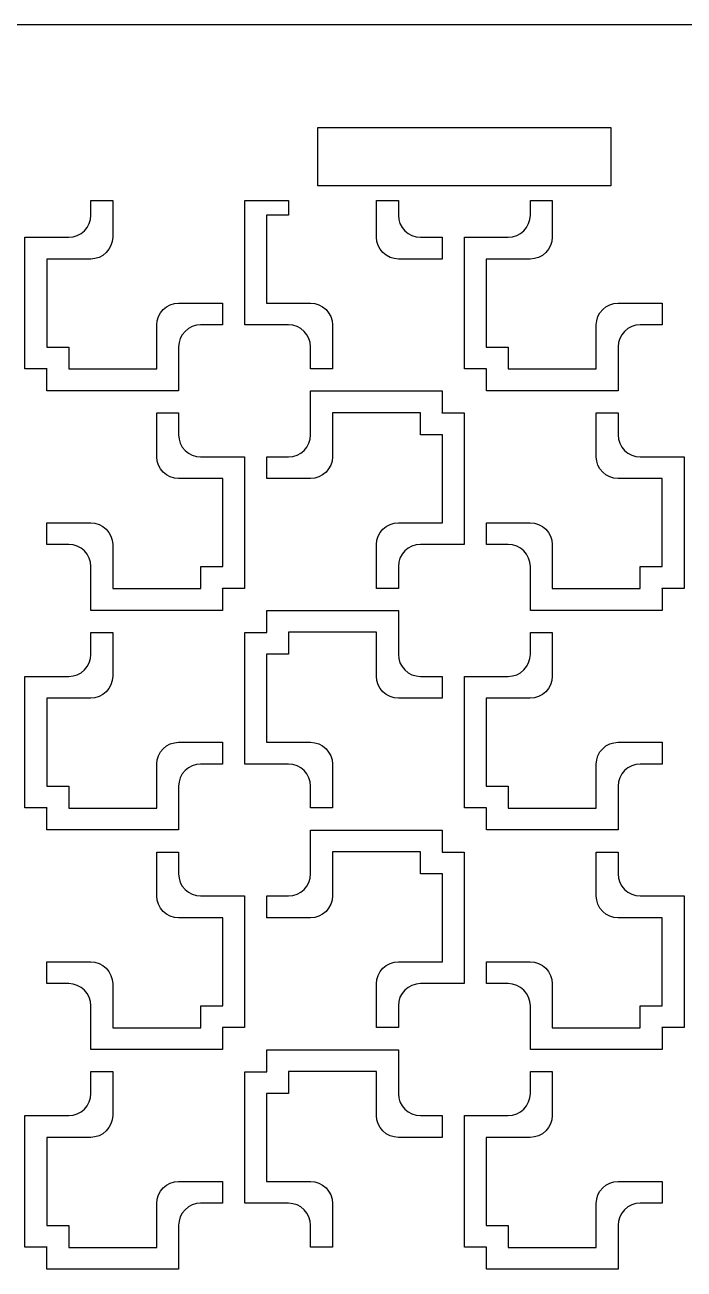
# Model space of a CAD drawing. Header units: metres. Extents: x 20 to 1108, y 20 to 485.
# Drawn here: x 1002.9 to 1047.9, y 399.7 to 484.7 of the extents above; entities that cross this region are included whole.
import ezdxf

# ---------------------------------------------------------------- set-up
doc = ezdxf.new("R2010")
doc.units = ezdxf.units.M

msp = doc.modelspace()

# ---------------------------------------------------------------- linework, layer by layer
for p, q in [((1107.85, 484.652), (957.853, 484.652)), ((1022.85, 473.652), (1022.85, 477.652)), ((1022.85, 477.652), (1042.85, 477.652)), ((1042.85, 477.652), (1042.85, 473.652)), ((1042.85, 473.652), (1022.85, 473.652)), ((1007.36, 471.652), (1007.36, 472.652)), ((1007.36, 472.652), (1008.85, 472.652)), ((1008.85, 472.652), (1008.85, 470.152)), ((1017.86, 464.158), (1017.86, 472.652)), ((1017.86, 472.652), (1020.85, 472.652)), ((1020.85, 472.652), (1020.85, 471.659)), ((1026.86, 470.153), (1026.86, 472.652)), ((1026.86, 472.652), (1028.35, 472.652)), ((1028.35, 472.652), (1028.35, 471.652)), ((1037.36, 471.652), (1037.36, 472.652)), ((1037.36, 472.652), (1038.85, 472.652)), ((1038.85, 472.652), (1038.85, 470.152)), ((1007.1, 470.816), (1007.24, 471.076)), ((1007.24, 471.076), (1007.33, 471.36)), ((1007.33, 471.36), (1007.36, 471.652)), ((1020.85, 471.659), (1019.35, 471.658)), ((1019.35, 471.658), (1019.35, 465.646)), ((1028.35, 471.652), (1028.38, 471.36)), ((1028.38, 471.36), (1028.46, 471.076)), ((1028.46, 471.076), (1028.6, 470.816)), ((1037.1, 470.816), (1037.24, 471.076)), ((1037.24, 471.076), (1037.33, 471.36)), ((1037.33, 471.36), (1037.36, 471.652)), ((1002.86, 461.159), (1002.86, 470.147)), ((1002.86, 470.147), (1005.85, 470.147)), ((1005.85, 470.147), (1006.15, 470.175)), ((1006.15, 470.175), (1006.43, 470.262)), ((1006.43, 470.262), (1006.69, 470.401)), ((1006.69, 470.401), (1006.92, 470.588)), ((1006.92, 470.588), (1007.1, 470.816)), ((1008.85, 470.152), (1008.82, 469.861)), ((1026.89, 469.861), (1026.86, 470.153)), ((1028.6, 470.816), (1028.79, 470.588)), ((1028.79, 470.588), (1029.02, 470.401)), ((1029.02, 470.401), (1029.28, 470.262)), ((1029.28, 470.262), (1029.56, 470.176)), ((1029.56, 470.176), (1029.85, 470.147)), ((1029.85, 470.147), (1031.35, 470.147)), ((1031.35, 470.147), (1031.35, 468.659)), ((1032.86, 461.159), (1032.86, 470.147)), ((1032.86, 470.147), (1035.85, 470.147)), ((1035.85, 470.147), (1036.15, 470.175)), ((1036.15, 470.175), (1036.43, 470.262)), ((1036.43, 470.262), (1036.69, 470.401)), ((1036.69, 470.401), (1036.92, 470.588)), ((1036.92, 470.588), (1037.1, 470.816)), ((1038.85, 470.152), (1038.82, 469.861)), ((1008.59, 469.322), (1008.41, 469.096)), ((1008.73, 469.581), (1008.59, 469.322)), ((1008.82, 469.861), (1008.73, 469.581)), ((1026.97, 469.581), (1026.89, 469.861)), ((1027.11, 469.323), (1026.97, 469.581)), ((1027.3, 469.097), (1027.11, 469.323)), ((1038.59, 469.322), (1038.41, 469.096)), ((1038.73, 469.581), (1038.59, 469.322)), ((1038.82, 469.861), (1038.73, 469.581)), ((1007.35, 468.659), (1004.35, 468.658)), ((1004.35, 468.658), (1004.35, 462.647)), ((1007.64, 468.688), (1007.35, 468.659)), ((1007.92, 468.773), (1007.64, 468.688)), ((1008.18, 468.91), (1007.92, 468.773)), ((1008.41, 469.096), (1008.18, 468.91)), ((1027.52, 468.911), (1027.3, 469.097)), ((1027.78, 468.773), (1027.52, 468.911)), ((1028.06, 468.688), (1027.78, 468.773)), ((1028.35, 468.659), (1028.06, 468.688)), ((1031.35, 468.659), (1028.35, 468.659)), ((1037.35, 468.659), (1034.35, 468.658)), ((1034.35, 468.658), (1034.35, 462.647)), ((1037.64, 468.688), (1037.35, 468.659)), ((1037.92, 468.773), (1037.64, 468.688)), ((1038.18, 468.91), (1037.92, 468.773)), ((1038.41, 469.096), (1038.18, 468.91)), ((1011.97, 464.724), (1012.11, 464.983)), ((1012.11, 464.983), (1012.3, 465.209)), ((1012.3, 465.209), (1012.52, 465.395)), ((1012.52, 465.395), (1012.78, 465.532)), ((1012.78, 465.532), (1013.06, 465.617)), ((1013.06, 465.617), (1013.35, 465.646)), ((1013.35, 465.646), (1016.35, 465.646)), ((1016.35, 465.646), (1016.35, 464.158)), ((1019.35, 465.646), (1022.35, 465.646)), ((1022.35, 465.646), (1022.64, 465.617)), ((1022.64, 465.617), (1022.92, 465.532)), ((1022.92, 465.532), (1023.18, 465.394)), ((1023.18, 465.394), (1023.41, 465.208)), ((1023.41, 465.208), (1023.59, 464.982)), ((1023.59, 464.982), (1023.73, 464.724)), ((1041.97, 464.724), (1042.11, 464.983)), ((1042.11, 464.983), (1042.3, 465.209)), ((1042.3, 465.209), (1042.52, 465.395)), ((1042.52, 465.395), (1042.78, 465.532)), ((1042.78, 465.532), (1043.06, 465.617)), ((1043.06, 465.617), (1043.35, 465.646)), ((1043.35, 465.646), (1046.35, 465.646)), ((1046.35, 465.646), (1046.35, 464.158)), ((1011.86, 464.152), (1011.89, 464.444)), ((1011.86, 461.146), (1011.86, 464.152)), ((1011.89, 464.444), (1011.97, 464.724)), ((1014.56, 464.13), (1014.28, 464.043)), ((1014.85, 464.158), (1014.56, 464.13)), ((1016.35, 464.158), (1014.85, 464.158)), ((1020.85, 464.158), (1017.86, 464.158)), ((1021.15, 464.129), (1020.85, 464.158)), ((1021.43, 464.043), (1021.15, 464.129)), ((1023.73, 464.724), (1023.82, 464.444)), ((1023.82, 464.444), (1023.85, 464.152)), ((1023.85, 464.152), (1023.85, 461.158)), ((1041.86, 464.152), (1041.89, 464.444)), ((1041.86, 461.146), (1041.86, 464.152)), ((1041.89, 464.444), (1041.97, 464.724)), ((1044.56, 464.13), (1044.28, 464.043)), ((1044.85, 464.158), (1044.56, 464.13)), ((1046.35, 464.158), (1044.85, 464.158)), ((1013.46, 463.229), (1013.38, 462.945)), ((1013.6, 463.489), (1013.46, 463.229)), ((1013.79, 463.717), (1013.6, 463.489)), ((1014.02, 463.904), (1013.79, 463.717)), ((1014.28, 464.043), (1014.02, 463.904)), ((1021.69, 463.904), (1021.43, 464.043)), ((1021.92, 463.717), (1021.69, 463.904)), ((1022.1, 463.489), (1021.92, 463.717)), ((1022.24, 463.229), (1022.1, 463.489)), ((1022.33, 462.945), (1022.24, 463.229)), ((1043.46, 463.229), (1043.38, 462.945)), ((1043.6, 463.489), (1043.46, 463.229)), ((1043.79, 463.717), (1043.6, 463.489)), ((1044.02, 463.904), (1043.79, 463.717)), ((1044.28, 464.043), (1044.02, 463.904)), ((1004.35, 462.647), (1005.85, 462.646)), ((1005.85, 462.646), (1005.85, 461.146)), ((1013.38, 462.945), (1013.35, 462.653)), ((1013.35, 462.653), (1013.35, 459.659)), ((1022.36, 462.652), (1022.33, 462.945)), ((1022.36, 461.158), (1022.36, 462.652)), ((1034.35, 462.647), (1035.85, 462.646)), ((1035.85, 462.646), (1035.85, 461.146)), ((1043.38, 462.945), (1043.35, 462.653)), ((1043.35, 462.653), (1043.35, 459.659)), ((1004.35, 461.159), (1002.86, 461.159)), ((1004.36, 461.167), (1004.35, 461.159)), ((1004.36, 461.159), (1004.36, 461.167)), ((1004.36, 461.151), (1004.37, 461.159)), ((1004.37, 461.159), (1004.36, 461.159)), ((1004.36, 459.659), (1004.36, 461.151)), ((1005.85, 461.146), (1011.86, 461.146)), ((1023.85, 461.158), (1022.36, 461.158)), ((1034.35, 461.159), (1032.86, 461.159)), ((1034.36, 461.167), (1034.35, 461.159)), ((1034.36, 461.159), (1034.36, 461.167)), ((1034.36, 461.151), (1034.37, 461.159)), ((1034.37, 461.159), (1034.36, 461.159)), ((1034.36, 459.659), (1034.36, 461.151)), ((1035.85, 461.146), (1041.86, 461.146)), ((1013.35, 459.659), (1004.36, 459.659)), ((1022.36, 456.652), (1022.36, 459.646)), ((1022.36, 459.646), (1031.35, 459.646)), ((1031.35, 459.646), (1031.35, 458.154)), ((1043.35, 459.659), (1034.36, 459.659)), ((1011.86, 455.153), (1011.86, 458.147)), ((1011.86, 458.147), (1013.35, 458.147)), ((1013.35, 458.147), (1013.35, 456.652)), ((1029.86, 458.159), (1023.85, 458.159)), ((1023.85, 458.159), (1023.85, 455.152)), ((1029.86, 456.659), (1029.86, 458.159)), ((1031.35, 458.154), (1031.34, 458.146)), ((1031.34, 458.146), (1031.35, 458.146)), ((1031.35, 458.146), (1031.35, 458.138)), ((1031.35, 458.138), (1031.35, 458.146)), ((1031.35, 458.146), (1032.85, 458.146)), ((1032.85, 458.146), (1032.85, 449.158)), ((1041.86, 455.153), (1041.86, 458.147)), ((1041.86, 458.147), (1043.35, 458.147)), ((1043.35, 458.147), (1043.35, 456.652)), ((1013.35, 456.652), (1013.38, 456.36)), ((1022.33, 456.36), (1022.36, 456.652)), ((1031.36, 456.658), (1029.86, 456.659)), ((1031.36, 450.647), (1031.36, 456.658)), ((1043.35, 456.652), (1043.38, 456.36)), ((1013.38, 456.36), (1013.46, 456.076)), ((1013.46, 456.076), (1013.6, 455.816)), ((1013.6, 455.816), (1013.79, 455.588)), ((1013.79, 455.588), (1014.02, 455.401)), ((1021.69, 455.401), (1021.92, 455.588)), ((1021.92, 455.588), (1022.1, 455.816)), ((1022.1, 455.816), (1022.24, 456.076)), ((1022.24, 456.076), (1022.33, 456.36)), ((1043.38, 456.36), (1043.46, 456.076)), ((1043.46, 456.076), (1043.6, 455.816)), ((1043.6, 455.816), (1043.79, 455.588)), ((1043.79, 455.588), (1044.02, 455.401)), ((1011.89, 454.861), (1011.86, 455.153)), ((1011.97, 454.581), (1011.89, 454.861)), ((1014.02, 455.401), (1014.28, 455.262)), ((1014.28, 455.262), (1014.56, 455.176)), ((1014.56, 455.176), (1014.85, 455.147)), ((1014.85, 455.147), (1017.85, 455.147)), ((1017.85, 455.147), (1017.85, 446.159)), ((1019.36, 453.659), (1019.36, 455.147)), ((1019.36, 455.147), (1020.85, 455.147)), ((1020.85, 455.147), (1021.15, 455.175)), ((1021.15, 455.175), (1021.43, 455.262)), ((1021.43, 455.262), (1021.69, 455.401)), ((1023.82, 454.861), (1023.73, 454.581)), ((1023.85, 455.152), (1023.82, 454.861)), ((1041.89, 454.861), (1041.86, 455.153)), ((1041.97, 454.581), (1041.89, 454.861)), ((1044.02, 455.401), (1044.28, 455.262)), ((1044.28, 455.262), (1044.56, 455.176)), ((1044.56, 455.176), (1044.85, 455.147)), ((1044.85, 455.147), (1047.85, 455.147)), ((1047.85, 455.147), (1047.85, 446.159)), ((1012.11, 454.323), (1011.97, 454.581)), ((1012.3, 454.097), (1012.11, 454.323)), ((1012.52, 453.911), (1012.3, 454.097)), ((1012.78, 453.773), (1012.52, 453.911)), ((1023.18, 453.91), (1022.92, 453.773)), ((1023.41, 454.096), (1023.18, 453.91)), ((1023.59, 454.322), (1023.41, 454.096)), ((1023.73, 454.581), (1023.59, 454.322)), ((1042.11, 454.323), (1041.97, 454.581)), ((1042.3, 454.097), (1042.11, 454.323)), ((1042.52, 453.911), (1042.3, 454.097)), ((1042.78, 453.773), (1042.52, 453.911)), ((1013.06, 453.688), (1012.78, 453.773)), ((1013.35, 453.659), (1013.06, 453.688)), ((1016.36, 453.659), (1013.35, 453.659)), ((1016.36, 447.647), (1016.36, 453.659)), ((1022.35, 453.659), (1019.36, 453.659)), ((1022.64, 453.688), (1022.35, 453.659)), ((1022.92, 453.773), (1022.64, 453.688)), ((1043.06, 453.688), (1042.78, 453.773)), ((1043.35, 453.659), (1043.06, 453.688)), ((1046.36, 453.659), (1043.35, 453.659)), ((1046.36, 447.647), (1046.36, 453.659)), ((1004.36, 449.158), (1004.36, 450.646)), ((1004.36, 450.646), (1007.35, 450.646)), ((1007.35, 450.646), (1007.64, 450.617)), ((1007.64, 450.617), (1007.92, 450.532)), ((1007.92, 450.532), (1008.18, 450.394)), ((1027.52, 450.395), (1027.78, 450.532)), ((1027.78, 450.532), (1028.06, 450.617)), ((1028.06, 450.617), (1028.35, 450.646)), ((1028.35, 450.646), (1031.36, 450.647)), ((1034.36, 449.158), (1034.36, 450.646)), ((1034.36, 450.646), (1037.35, 450.646)), ((1037.35, 450.646), (1037.64, 450.617)), ((1037.64, 450.617), (1037.92, 450.532)), ((1037.92, 450.532), (1038.18, 450.394)), ((1008.18, 450.394), (1008.41, 450.208)), ((1008.41, 450.208), (1008.59, 449.982)), ((1008.59, 449.982), (1008.73, 449.724)), ((1008.73, 449.724), (1008.82, 449.444)), ((1026.89, 449.444), (1026.97, 449.724)), ((1026.97, 449.724), (1027.11, 449.983)), ((1027.11, 449.983), (1027.3, 450.209)), ((1027.3, 450.209), (1027.52, 450.395)), ((1038.18, 450.394), (1038.41, 450.208)), ((1038.41, 450.208), (1038.59, 449.982)), ((1038.59, 449.982), (1038.73, 449.724)), ((1038.73, 449.724), (1038.82, 449.444)), ((1005.85, 449.158), (1004.36, 449.158)), ((1006.15, 449.129), (1005.85, 449.158)), ((1006.43, 449.043), (1006.15, 449.129)), ((1006.69, 448.904), (1006.43, 449.043)), ((1006.92, 448.717), (1006.69, 448.904)), ((1008.82, 449.444), (1008.85, 449.152)), ((1008.85, 449.152), (1008.85, 446.146)), ((1026.86, 449.152), (1026.89, 449.444)), ((1026.86, 446.158), (1026.86, 449.152)), ((1029.02, 448.904), (1028.79, 448.717)), ((1029.28, 449.043), (1029.02, 448.904)), ((1029.56, 449.13), (1029.28, 449.043)), ((1029.85, 449.158), (1029.56, 449.13)), ((1032.85, 449.158), (1029.85, 449.158)), ((1035.85, 449.158), (1034.36, 449.158)), ((1036.15, 449.129), (1035.85, 449.158)), ((1036.43, 449.043), (1036.15, 449.129)), ((1036.69, 448.904), (1036.43, 449.043)), ((1036.92, 448.717), (1036.69, 448.904)), ((1038.82, 449.444), (1038.85, 449.152)), ((1038.85, 449.152), (1038.85, 446.146)), ((1007.1, 448.489), (1006.92, 448.717)), ((1007.24, 448.229), (1007.1, 448.489)), ((1007.33, 447.945), (1007.24, 448.229)), ((1007.36, 447.652), (1007.33, 447.945)), ((1028.38, 447.945), (1028.35, 447.653)), ((1028.46, 448.229), (1028.38, 447.945)), ((1028.6, 448.489), (1028.46, 448.229)), ((1028.79, 448.717), (1028.6, 448.489)), ((1037.1, 448.489), (1036.92, 448.717)), ((1037.24, 448.229), (1037.1, 448.489)), ((1037.33, 447.945), (1037.24, 448.229)), ((1037.36, 447.652), (1037.33, 447.945)), ((1007.36, 444.659), (1007.36, 447.652)), ((1014.86, 447.646), (1016.36, 447.647)), ((1014.86, 446.146), (1014.86, 447.646)), ((1028.35, 447.653), (1028.35, 446.158)), ((1037.36, 444.659), (1037.36, 447.652)), ((1044.86, 447.646), (1046.36, 447.647)), ((1044.86, 446.146), (1044.86, 447.646)), ((1008.85, 446.146), (1014.86, 446.146)), ((1016.35, 446.159), (1016.34, 446.159)), ((1016.34, 446.159), (1016.35, 446.151)), ((1016.35, 446.159), (1016.35, 446.167)), ((1016.35, 446.167), (1016.35, 446.159)), ((1017.85, 446.159), (1016.35, 446.159)), ((1016.35, 446.151), (1016.35, 444.659)), ((1028.35, 446.158), (1026.86, 446.158)), ((1038.85, 446.146), (1044.86, 446.146)), ((1046.35, 446.159), (1046.34, 446.159)), ((1046.34, 446.159), (1046.35, 446.151)), ((1046.35, 446.159), (1046.35, 446.167)), ((1046.35, 446.167), (1046.35, 446.159)), ((1047.85, 446.159), (1046.35, 446.159)), ((1046.35, 446.151), (1046.35, 444.659)), ((1016.35, 444.659), (1007.36, 444.659)), ((1019.36, 443.154), (1019.36, 444.646)), ((1019.36, 444.646), (1028.35, 444.646)), ((1028.35, 444.646), (1028.35, 441.652)), ((1046.35, 444.659), (1037.36, 444.659)), ((1007.36, 441.652), (1007.36, 443.147)), ((1007.36, 443.147), (1008.85, 443.147)), ((1008.85, 443.147), (1008.85, 440.152)), ((1017.86, 434.158), (1017.86, 443.146)), ((1017.86, 443.146), (1019.35, 443.146)), ((1019.35, 443.146), (1019.36, 443.138)), ((1019.37, 443.146), (1019.36, 443.154)), ((1019.36, 443.138), (1019.36, 443.146)), ((1019.36, 443.146), (1019.37, 443.146)), ((1026.86, 443.159), (1020.85, 443.159)), ((1020.85, 443.159), (1020.85, 441.659)), ((1026.86, 440.153), (1026.86, 443.159)), ((1037.36, 441.652), (1037.36, 443.147)), ((1037.36, 443.147), (1038.85, 443.147)), ((1038.85, 443.147), (1038.85, 440.152)), ((1007.24, 441.076), (1007.33, 441.36)), ((1007.33, 441.36), (1007.36, 441.652)), ((1020.85, 441.659), (1019.35, 441.658)), ((1019.35, 441.658), (1019.35, 435.646)), ((1028.35, 441.652), (1028.38, 441.36)), ((1028.38, 441.36), (1028.46, 441.076)), ((1037.24, 441.076), (1037.33, 441.36)), ((1037.33, 441.36), (1037.36, 441.652)), ((1006.43, 440.262), (1006.69, 440.401)), ((1006.69, 440.401), (1006.92, 440.588)), ((1006.92, 440.588), (1007.1, 440.816)), ((1007.1, 440.816), (1007.24, 441.076)), ((1028.46, 441.076), (1028.6, 440.816)), ((1028.6, 440.816), (1028.79, 440.588)), ((1028.79, 440.588), (1029.02, 440.401)), ((1029.02, 440.401), (1029.28, 440.262)), ((1036.43, 440.262), (1036.69, 440.401)), ((1036.69, 440.401), (1036.92, 440.588)), ((1036.92, 440.588), (1037.1, 440.816)), ((1037.1, 440.816), (1037.24, 441.076)), ((1002.86, 431.159), (1002.86, 440.147)), ((1002.86, 440.147), (1005.85, 440.147)), ((1005.85, 440.147), (1006.15, 440.175)), ((1006.15, 440.175), (1006.43, 440.262)), ((1008.73, 439.581), (1008.59, 439.322)), ((1008.82, 439.861), (1008.73, 439.581)), ((1008.85, 440.152), (1008.82, 439.861)), ((1026.89, 439.861), (1026.86, 440.153)), ((1026.97, 439.581), (1026.89, 439.861)), ((1027.11, 439.323), (1026.97, 439.581)), ((1029.28, 440.262), (1029.56, 440.176)), ((1029.56, 440.176), (1029.85, 440.147)), ((1029.85, 440.147), (1031.35, 440.147)), ((1031.35, 440.147), (1031.35, 438.659)), ((1032.86, 431.159), (1032.86, 440.147)), ((1032.86, 440.147), (1035.85, 440.147)), ((1035.85, 440.147), (1036.15, 440.175)), ((1036.15, 440.175), (1036.43, 440.262)), ((1038.73, 439.581), (1038.59, 439.322)), ((1038.82, 439.861), (1038.73, 439.581)), ((1038.85, 440.152), (1038.82, 439.861)), ((1007.35, 438.659), (1004.35, 438.658)), ((1004.35, 438.658), (1004.35, 432.647)), ((1007.64, 438.688), (1007.35, 438.659)), ((1007.92, 438.773), (1007.64, 438.688)), ((1008.18, 438.91), (1007.92, 438.773)), ((1008.41, 439.096), (1008.18, 438.91)), ((1008.59, 439.322), (1008.41, 439.096)), ((1027.3, 439.097), (1027.11, 439.323)), ((1027.52, 438.911), (1027.3, 439.097)), ((1027.78, 438.773), (1027.52, 438.911)), ((1028.06, 438.688), (1027.78, 438.773)), ((1028.35, 438.659), (1028.06, 438.688)), ((1031.35, 438.659), (1028.35, 438.659)), ((1037.35, 438.659), (1034.35, 438.658)), ((1034.35, 438.658), (1034.35, 432.647)), ((1037.64, 438.688), (1037.35, 438.659)), ((1037.92, 438.773), (1037.64, 438.688)), ((1038.18, 438.91), (1037.92, 438.773)), ((1038.41, 439.096), (1038.18, 438.91)), ((1038.59, 439.322), (1038.41, 439.096)), ((1012.11, 434.983), (1012.3, 435.209)), ((1012.3, 435.209), (1012.52, 435.395)), ((1012.52, 435.395), (1012.78, 435.532)), ((1012.78, 435.532), (1013.06, 435.617)), ((1013.06, 435.617), (1013.35, 435.646)), ((1013.35, 435.646), (1016.35, 435.646)), ((1016.35, 435.646), (1016.35, 434.158)), ((1019.35, 435.646), (1022.35, 435.646)), ((1022.35, 435.646), (1022.64, 435.617)), ((1022.64, 435.617), (1022.92, 435.532)), ((1022.92, 435.532), (1023.18, 435.394)), ((1023.18, 435.394), (1023.41, 435.208)), ((1023.41, 435.208), (1023.59, 434.982)), ((1042.11, 434.983), (1042.3, 435.209)), ((1042.3, 435.209), (1042.52, 435.395)), ((1042.52, 435.395), (1042.78, 435.532)), ((1042.78, 435.532), (1043.06, 435.617)), ((1043.06, 435.617), (1043.35, 435.646)), ((1043.35, 435.646), (1046.35, 435.646)), ((1046.35, 435.646), (1046.35, 434.158)), ((1011.86, 434.152), (1011.89, 434.444)), ((1011.89, 434.444), (1011.97, 434.724)), ((1011.97, 434.724), (1012.11, 434.983)), ((1023.59, 434.982), (1023.73, 434.724)), ((1023.73, 434.724), (1023.82, 434.444)), ((1023.82, 434.444), (1023.85, 434.152)), ((1041.86, 434.152), (1041.89, 434.444)), ((1041.89, 434.444), (1041.97, 434.724)), ((1041.97, 434.724), (1042.11, 434.983)), ((1011.86, 431.146), (1011.86, 434.152)), ((1013.6, 433.489), (1013.46, 433.229)), ((1013.79, 433.717), (1013.6, 433.489)), ((1014.02, 433.904), (1013.79, 433.717)), ((1014.28, 434.043), (1014.02, 433.904)), ((1014.56, 434.13), (1014.28, 434.043)), ((1014.85, 434.158), (1014.56, 434.13)), ((1016.35, 434.158), (1014.85, 434.158)), ((1020.85, 434.158), (1017.86, 434.158)), ((1021.15, 434.129), (1020.85, 434.158)), ((1021.43, 434.043), (1021.15, 434.129)), ((1021.69, 433.904), (1021.43, 434.043)), ((1021.92, 433.717), (1021.69, 433.904)), ((1022.1, 433.489), (1021.92, 433.717)), ((1022.24, 433.229), (1022.1, 433.489)), ((1023.85, 434.152), (1023.85, 431.158)), ((1041.86, 431.146), (1041.86, 434.152)), ((1043.6, 433.489), (1043.46, 433.229)), ((1043.79, 433.717), (1043.6, 433.489)), ((1044.02, 433.904), (1043.79, 433.717)), ((1044.28, 434.043), (1044.02, 433.904)), ((1044.56, 434.13), (1044.28, 434.043)), ((1044.85, 434.158), (1044.56, 434.13)), ((1046.35, 434.158), (1044.85, 434.158)), ((1004.35, 432.647), (1005.85, 432.646)), ((1005.85, 432.646), (1005.85, 431.146)), ((1013.38, 432.945), (1013.35, 432.653)), ((1013.35, 432.653), (1013.35, 429.659)), ((1013.46, 433.229), (1013.38, 432.945)), ((1022.33, 432.945), (1022.24, 433.229)), ((1022.36, 432.652), (1022.33, 432.945)), ((1022.36, 431.158), (1022.36, 432.652)), ((1034.35, 432.647), (1035.85, 432.646)), ((1035.85, 432.646), (1035.85, 431.146)), ((1043.38, 432.945), (1043.35, 432.653)), ((1043.35, 432.653), (1043.35, 429.659)), ((1043.46, 433.229), (1043.38, 432.945)), ((1004.35, 431.159), (1002.86, 431.159)), ((1004.36, 431.167), (1004.35, 431.159)), ((1004.36, 431.159), (1004.36, 431.167)), ((1004.36, 431.151), (1004.37, 431.159)), ((1004.37, 431.159), (1004.36, 431.159)), ((1004.36, 429.659), (1004.36, 431.151)), ((1005.85, 431.146), (1011.86, 431.146)), ((1023.85, 431.158), (1022.36, 431.158)), ((1034.35, 431.159), (1032.86, 431.159)), ((1034.36, 431.167), (1034.35, 431.159)), ((1034.36, 431.159), (1034.36, 431.167)), ((1034.36, 431.151), (1034.37, 431.159)), ((1034.37, 431.159), (1034.36, 431.159)), ((1034.36, 429.659), (1034.36, 431.151)), ((1035.85, 431.146), (1041.86, 431.146)), ((1013.35, 429.659), (1004.36, 429.659)), ((1022.36, 426.652), (1022.36, 429.646)), ((1022.36, 429.646), (1031.35, 429.646)), ((1031.35, 429.646), (1031.35, 428.154)), ((1043.35, 429.659), (1034.36, 429.659)), ((1011.86, 425.153), (1011.86, 428.147)), ((1011.86, 428.147), (1013.35, 428.147)), ((1013.35, 428.147), (1013.35, 426.652)), ((1029.86, 428.159), (1023.85, 428.159)), ((1023.85, 428.159), (1023.85, 425.152)), ((1029.86, 426.659), (1029.86, 428.159)), ((1031.35, 428.154), (1031.34, 428.146)), ((1031.34, 428.146), (1031.35, 428.146)), ((1031.35, 428.146), (1031.35, 428.138)), ((1031.35, 428.138), (1031.35, 428.146)), ((1031.35, 428.146), (1032.85, 428.146)), ((1032.85, 428.146), (1032.85, 419.158)), ((1041.86, 425.153), (1041.86, 428.147)), ((1041.86, 428.147), (1043.35, 428.147)), ((1043.35, 428.147), (1043.35, 426.652)), ((1013.35, 426.652), (1013.38, 426.36)), ((1013.38, 426.36), (1013.46, 426.076)), ((1013.46, 426.076), (1013.6, 425.816)), ((1013.6, 425.816), (1013.79, 425.588)), ((1021.92, 425.588), (1022.1, 425.816)), ((1022.1, 425.816), (1022.24, 426.076)), ((1022.24, 426.076), (1022.33, 426.36)), ((1022.33, 426.36), (1022.36, 426.652)), ((1031.36, 426.658), (1029.86, 426.659)), ((1031.36, 420.647), (1031.36, 426.658)), ((1043.35, 426.652), (1043.38, 426.36)), ((1043.38, 426.36), (1043.46, 426.076)), ((1043.46, 426.076), (1043.6, 425.816)), ((1043.6, 425.816), (1043.79, 425.588)), ((1011.89, 424.861), (1011.86, 425.153)), ((1013.79, 425.588), (1014.02, 425.401)), ((1014.02, 425.401), (1014.28, 425.262)), ((1014.28, 425.262), (1014.56, 425.176)), ((1014.56, 425.176), (1014.85, 425.147)), ((1014.85, 425.147), (1017.85, 425.147)), ((1017.85, 425.147), (1017.85, 416.159)), ((1019.36, 423.659), (1019.36, 425.147)), ((1019.36, 425.147), (1020.85, 425.147)), ((1020.85, 425.147), (1021.15, 425.175)), ((1021.15, 425.175), (1021.43, 425.262)), ((1021.43, 425.262), (1021.69, 425.401)), ((1021.69, 425.401), (1021.92, 425.588)), ((1023.85, 425.152), (1023.82, 424.861)), ((1041.89, 424.861), (1041.86, 425.153)), ((1043.79, 425.588), (1044.02, 425.401)), ((1044.02, 425.401), (1044.28, 425.262)), ((1044.28, 425.262), (1044.56, 425.176)), ((1044.56, 425.176), (1044.85, 425.147)), ((1044.85, 425.147), (1047.85, 425.147)), ((1047.85, 425.147), (1047.85, 416.159)), ((1011.97, 424.581), (1011.89, 424.861)), ((1012.11, 424.323), (1011.97, 424.581)), ((1012.3, 424.097), (1012.11, 424.323)), ((1023.59, 424.322), (1023.41, 424.096)), ((1023.73, 424.581), (1023.59, 424.322)), ((1023.82, 424.861), (1023.73, 424.581)), ((1041.97, 424.581), (1041.89, 424.861)), ((1042.11, 424.323), (1041.97, 424.581)), ((1042.3, 424.097), (1042.11, 424.323)), ((1012.52, 423.911), (1012.3, 424.097)), ((1012.78, 423.773), (1012.52, 423.911)), ((1013.06, 423.688), (1012.78, 423.773)), ((1013.35, 423.659), (1013.06, 423.688)), ((1016.36, 423.659), (1013.35, 423.659)), ((1016.36, 417.647), (1016.36, 423.659)), ((1022.35, 423.659), (1019.36, 423.659)), ((1022.64, 423.688), (1022.35, 423.659)), ((1022.92, 423.773), (1022.64, 423.688)), ((1023.18, 423.91), (1022.92, 423.773)), ((1023.41, 424.096), (1023.18, 423.91)), ((1042.52, 423.911), (1042.3, 424.097)), ((1042.78, 423.773), (1042.52, 423.911)), ((1043.06, 423.688), (1042.78, 423.773)), ((1043.35, 423.659), (1043.06, 423.688)), ((1046.36, 423.659), (1043.35, 423.659)), ((1046.36, 417.647), (1046.36, 423.659)), ((1004.36, 419.158), (1004.36, 420.646)), ((1004.36, 420.646), (1007.35, 420.646)), ((1007.35, 420.646), (1007.64, 420.617)), ((1007.64, 420.617), (1007.92, 420.532)), ((1007.92, 420.532), (1008.18, 420.394)), ((1008.18, 420.394), (1008.41, 420.208)), ((1008.41, 420.208), (1008.59, 419.982)), ((1008.59, 419.982), (1008.73, 419.724)), ((1026.97, 419.724), (1027.11, 419.983)), ((1027.11, 419.983), (1027.3, 420.209)), ((1027.3, 420.209), (1027.52, 420.395)), ((1027.52, 420.395), (1027.78, 420.532)), ((1027.78, 420.532), (1028.06, 420.617)), ((1028.06, 420.617), (1028.35, 420.646)), ((1028.35, 420.646), (1031.36, 420.647)), ((1034.36, 419.158), (1034.36, 420.646)), ((1034.36, 420.646), (1037.35, 420.646)), ((1037.35, 420.646), (1037.64, 420.617)), ((1037.64, 420.617), (1037.92, 420.532)), ((1037.92, 420.532), (1038.18, 420.394)), ((1038.18, 420.394), (1038.41, 420.208)), ((1038.41, 420.208), (1038.59, 419.982)), ((1038.59, 419.982), (1038.73, 419.724)), ((1005.85, 419.158), (1004.36, 419.158)), ((1006.15, 419.129), (1005.85, 419.158)), ((1006.43, 419.043), (1006.15, 419.129)), ((1006.69, 418.904), (1006.43, 419.043)), ((1008.73, 419.724), (1008.82, 419.444)), ((1008.82, 419.444), (1008.85, 419.152)), ((1008.85, 419.152), (1008.85, 416.146)), ((1026.86, 419.152), (1026.89, 419.444)), ((1026.86, 416.158), (1026.86, 419.152)), ((1026.89, 419.444), (1026.97, 419.724)), ((1029.28, 419.043), (1029.02, 418.904)), ((1029.56, 419.13), (1029.28, 419.043)), ((1029.85, 419.158), (1029.56, 419.13)), ((1032.85, 419.158), (1029.85, 419.158)), ((1035.85, 419.158), (1034.36, 419.158)), ((1036.15, 419.129), (1035.85, 419.158)), ((1036.43, 419.043), (1036.15, 419.129)), ((1036.69, 418.904), (1036.43, 419.043)), ((1038.73, 419.724), (1038.82, 419.444)), ((1038.82, 419.444), (1038.85, 419.152)), ((1038.85, 419.152), (1038.85, 416.146)), ((1006.92, 418.717), (1006.69, 418.904)), ((1007.1, 418.489), (1006.92, 418.717)), ((1007.24, 418.229), (1007.1, 418.489)), ((1007.33, 417.945), (1007.24, 418.229)), ((1028.46, 418.229), (1028.38, 417.945)), ((1028.6, 418.489), (1028.46, 418.229)), ((1028.79, 418.717), (1028.6, 418.489)), ((1029.02, 418.904), (1028.79, 418.717)), ((1036.92, 418.717), (1036.69, 418.904)), ((1037.1, 418.489), (1036.92, 418.717)), ((1037.24, 418.229), (1037.1, 418.489)), ((1037.33, 417.945), (1037.24, 418.229)), ((1007.36, 417.652), (1007.33, 417.945)), ((1007.36, 414.659), (1007.36, 417.652)), ((1014.86, 417.646), (1016.36, 417.647)), ((1014.86, 416.146), (1014.86, 417.646)), ((1028.38, 417.945), (1028.35, 417.653)), ((1028.35, 417.653), (1028.35, 416.158)), ((1037.36, 417.652), (1037.33, 417.945)), ((1037.36, 414.659), (1037.36, 417.652)), ((1044.86, 417.646), (1046.36, 417.647)), ((1044.86, 416.146), (1044.86, 417.646)), ((1008.85, 416.146), (1014.86, 416.146)), ((1016.35, 416.159), (1016.34, 416.159)), ((1016.34, 416.159), (1016.35, 416.151)), ((1016.35, 416.159), (1016.35, 416.167)), ((1016.35, 416.167), (1016.35, 416.159)), ((1017.85, 416.159), (1016.35, 416.159)), ((1016.35, 416.151), (1016.35, 414.659)), ((1028.35, 416.158), (1026.86, 416.158)), ((1038.85, 416.146), (1044.86, 416.146)), ((1046.35, 416.159), (1046.34, 416.159)), ((1046.34, 416.159), (1046.35, 416.151)), ((1046.35, 416.159), (1046.35, 416.167)), ((1046.35, 416.167), (1046.35, 416.159)), ((1047.85, 416.159), (1046.35, 416.159)), ((1046.35, 416.151), (1046.35, 414.659)), ((1016.35, 414.659), (1007.36, 414.659)), ((1019.36, 413.154), (1019.36, 414.646)), ((1019.36, 414.646), (1028.35, 414.646)), ((1028.35, 414.646), (1028.35, 411.652)), ((1046.35, 414.659), (1037.36, 414.659)), ((1007.36, 411.652), (1007.36, 413.147)), ((1007.36, 413.147), (1008.85, 413.147)), ((1008.85, 413.147), (1008.85, 410.152)), ((1017.86, 404.158), (1017.86, 413.146)), ((1017.86, 413.146), (1019.35, 413.146)), ((1019.35, 413.146), (1019.36, 413.138)), ((1019.37, 413.146), (1019.36, 413.154)), ((1019.36, 413.138), (1019.36, 413.146)), ((1019.36, 413.146), (1019.37, 413.146)), ((1026.86, 413.159), (1020.85, 413.159)), ((1020.85, 413.159), (1020.85, 411.659)), ((1026.86, 410.153), (1026.86, 413.159)), ((1037.36, 411.652), (1037.36, 413.147)), ((1037.36, 413.147), (1038.85, 413.147)), ((1038.85, 413.147), (1038.85, 410.152)), ((1007.33, 411.36), (1007.36, 411.652)), ((1020.85, 411.659), (1019.35, 411.658)), ((1019.35, 411.658), (1019.35, 405.646)), ((1028.35, 411.652), (1028.38, 411.36)), ((1037.33, 411.36), (1037.36, 411.652)), ((1006.69, 410.401), (1006.92, 410.588)), ((1006.92, 410.588), (1007.1, 410.816)), ((1007.1, 410.816), (1007.24, 411.076)), ((1007.24, 411.076), (1007.33, 411.36)), ((1028.38, 411.36), (1028.46, 411.076)), ((1028.46, 411.076), (1028.6, 410.816)), ((1028.6, 410.816), (1028.79, 410.588)), ((1028.79, 410.588), (1029.02, 410.401)), ((1036.69, 410.401), (1036.92, 410.588)), ((1036.92, 410.588), (1037.1, 410.816)), ((1037.1, 410.816), (1037.24, 411.076)), ((1037.24, 411.076), (1037.33, 411.36)), ((1002.86, 401.159), (1002.86, 410.147)), ((1002.86, 410.147), (1005.85, 410.147)), ((1005.85, 410.147), (1006.15, 410.175)), ((1006.15, 410.175), (1006.43, 410.262)), ((1006.43, 410.262), (1006.69, 410.401)), ((1008.82, 409.861), (1008.73, 409.581)), ((1008.85, 410.152), (1008.82, 409.861)), ((1026.89, 409.861), (1026.86, 410.153)), ((1026.97, 409.581), (1026.89, 409.861)), ((1029.02, 410.401), (1029.28, 410.262)), ((1029.28, 410.262), (1029.56, 410.176)), ((1029.56, 410.176), (1029.85, 410.147)), ((1029.85, 410.147), (1031.35, 410.147)), ((1031.35, 410.147), (1031.35, 408.659)), ((1032.86, 401.159), (1032.86, 410.147)), ((1032.86, 410.147), (1035.85, 410.147)), ((1035.85, 410.147), (1036.15, 410.175)), ((1036.15, 410.175), (1036.43, 410.262)), ((1036.43, 410.262), (1036.69, 410.401)), ((1038.82, 409.861), (1038.73, 409.581)), ((1038.85, 410.152), (1038.82, 409.861)), ((1008.18, 408.91), (1007.92, 408.773)), ((1008.41, 409.096), (1008.18, 408.91)), ((1008.59, 409.322), (1008.41, 409.096)), ((1008.73, 409.581), (1008.59, 409.322)), ((1027.11, 409.323), (1026.97, 409.581)), ((1027.3, 409.097), (1027.11, 409.323)), ((1027.52, 408.911), (1027.3, 409.097)), ((1027.78, 408.773), (1027.52, 408.911)), ((1038.18, 408.91), (1037.92, 408.773)), ((1038.41, 409.096), (1038.18, 408.91)), ((1038.59, 409.322), (1038.41, 409.096)), ((1038.73, 409.581), (1038.59, 409.322)), ((1007.35, 408.659), (1004.35, 408.658)), ((1004.35, 408.658), (1004.35, 402.647)), ((1007.64, 408.688), (1007.35, 408.659)), ((1007.92, 408.773), (1007.64, 408.688)), ((1028.06, 408.688), (1027.78, 408.773)), ((1028.35, 408.659), (1028.06, 408.688)), ((1031.35, 408.659), (1028.35, 408.659)), ((1037.35, 408.659), (1034.35, 408.658)), ((1034.35, 408.658), (1034.35, 402.647)), ((1037.64, 408.688), (1037.35, 408.659)), ((1037.92, 408.773), (1037.64, 408.688)), ((1012.52, 405.395), (1012.78, 405.532)), ((1012.78, 405.532), (1013.06, 405.617)), ((1013.06, 405.617), (1013.35, 405.646)), ((1013.35, 405.646), (1016.35, 405.646)), ((1016.35, 405.646), (1016.35, 404.158)), ((1019.35, 405.646), (1022.35, 405.646)), ((1022.35, 405.646), (1022.64, 405.617)), ((1022.64, 405.617), (1022.92, 405.532)), ((1022.92, 405.532), (1023.18, 405.394)), ((1042.52, 405.395), (1042.78, 405.532)), ((1042.78, 405.532), (1043.06, 405.617)), ((1043.06, 405.617), (1043.35, 405.646)), ((1043.35, 405.646), (1046.35, 405.646)), ((1046.35, 405.646), (1046.35, 404.158)), ((1011.89, 404.444), (1011.97, 404.724)), ((1011.97, 404.724), (1012.11, 404.983)), ((1012.11, 404.983), (1012.3, 405.209)), ((1012.3, 405.209), (1012.52, 405.395)), ((1023.18, 405.394), (1023.41, 405.208)), ((1023.41, 405.208), (1023.59, 404.982)), ((1023.59, 404.982), (1023.73, 404.724)), ((1023.73, 404.724), (1023.82, 404.444)), ((1041.89, 404.444), (1041.97, 404.724)), ((1041.97, 404.724), (1042.11, 404.983)), ((1042.11, 404.983), (1042.3, 405.209)), ((1042.3, 405.209), (1042.52, 405.395)), ((1011.86, 404.152), (1011.89, 404.444)), ((1011.86, 401.146), (1011.86, 404.152)), ((1013.79, 403.717), (1013.6, 403.489)), ((1014.02, 403.904), (1013.79, 403.717)), ((1014.28, 404.043), (1014.02, 403.904)), ((1014.56, 404.13), (1014.28, 404.043)), ((1014.85, 404.158), (1014.56, 404.13)), ((1016.35, 404.158), (1014.85, 404.158)), ((1020.85, 404.158), (1017.86, 404.158)), ((1021.15, 404.129), (1020.85, 404.158)), ((1021.43, 404.043), (1021.15, 404.129)), ((1021.69, 403.904), (1021.43, 404.043)), ((1021.92, 403.717), (1021.69, 403.904)), ((1022.1, 403.489), (1021.92, 403.717)), ((1023.82, 404.444), (1023.85, 404.152)), ((1023.85, 404.152), (1023.85, 401.158)), ((1041.86, 404.152), (1041.89, 404.444)), ((1041.86, 401.146), (1041.86, 404.152)), ((1043.79, 403.717), (1043.6, 403.489)), ((1044.02, 403.904), (1043.79, 403.717)), ((1044.28, 404.043), (1044.02, 403.904)), ((1044.56, 404.13), (1044.28, 404.043)), ((1044.85, 404.158), (1044.56, 404.13)), ((1046.35, 404.158), (1044.85, 404.158)), ((1013.38, 402.945), (1013.35, 402.653)), ((1013.46, 403.229), (1013.38, 402.945)), ((1013.6, 403.489), (1013.46, 403.229)), ((1022.24, 403.229), (1022.1, 403.489)), ((1022.33, 402.945), (1022.24, 403.229)), ((1022.36, 402.652), (1022.33, 402.945)), ((1043.38, 402.945), (1043.35, 402.653)), ((1043.46, 403.229), (1043.38, 402.945)), ((1043.6, 403.489), (1043.46, 403.229)), ((1004.35, 402.647), (1005.85, 402.646)), ((1005.85, 402.646), (1005.85, 401.146)), ((1013.35, 402.653), (1013.35, 399.659)), ((1022.36, 401.158), (1022.36, 402.652)), ((1034.35, 402.647), (1035.85, 402.646)), ((1035.85, 402.646), (1035.85, 401.146)), ((1043.35, 402.653), (1043.35, 399.659)), ((1004.36, 401.167), (1004.35, 401.159)), ((1004.36, 401.159), (1004.36, 401.167)), ((1034.36, 401.167), (1034.35, 401.159)), ((1034.36, 401.159), (1034.36, 401.167)), ((1004.35, 401.159), (1002.86, 401.159)), ((1004.36, 401.151), (1004.37, 401.159)), ((1004.37, 401.159), (1004.36, 401.159)), ((1004.36, 399.659), (1004.36, 401.151)), ((1005.85, 401.146), (1011.86, 401.146)), ((1023.85, 401.158), (1022.36, 401.158)), ((1034.35, 401.159), (1032.86, 401.159)), ((1034.36, 401.151), (1034.37, 401.159)), ((1034.37, 401.159), (1034.36, 401.159)), ((1034.36, 399.659), (1034.36, 401.151)), ((1035.85, 401.146), (1041.86, 401.146)), ((1013.35, 399.659), (1004.36, 399.659)), ((1043.35, 399.659), (1034.36, 399.659))]:
    msp.add_line(p, q)

doc.saveas('drawing.dxf')
